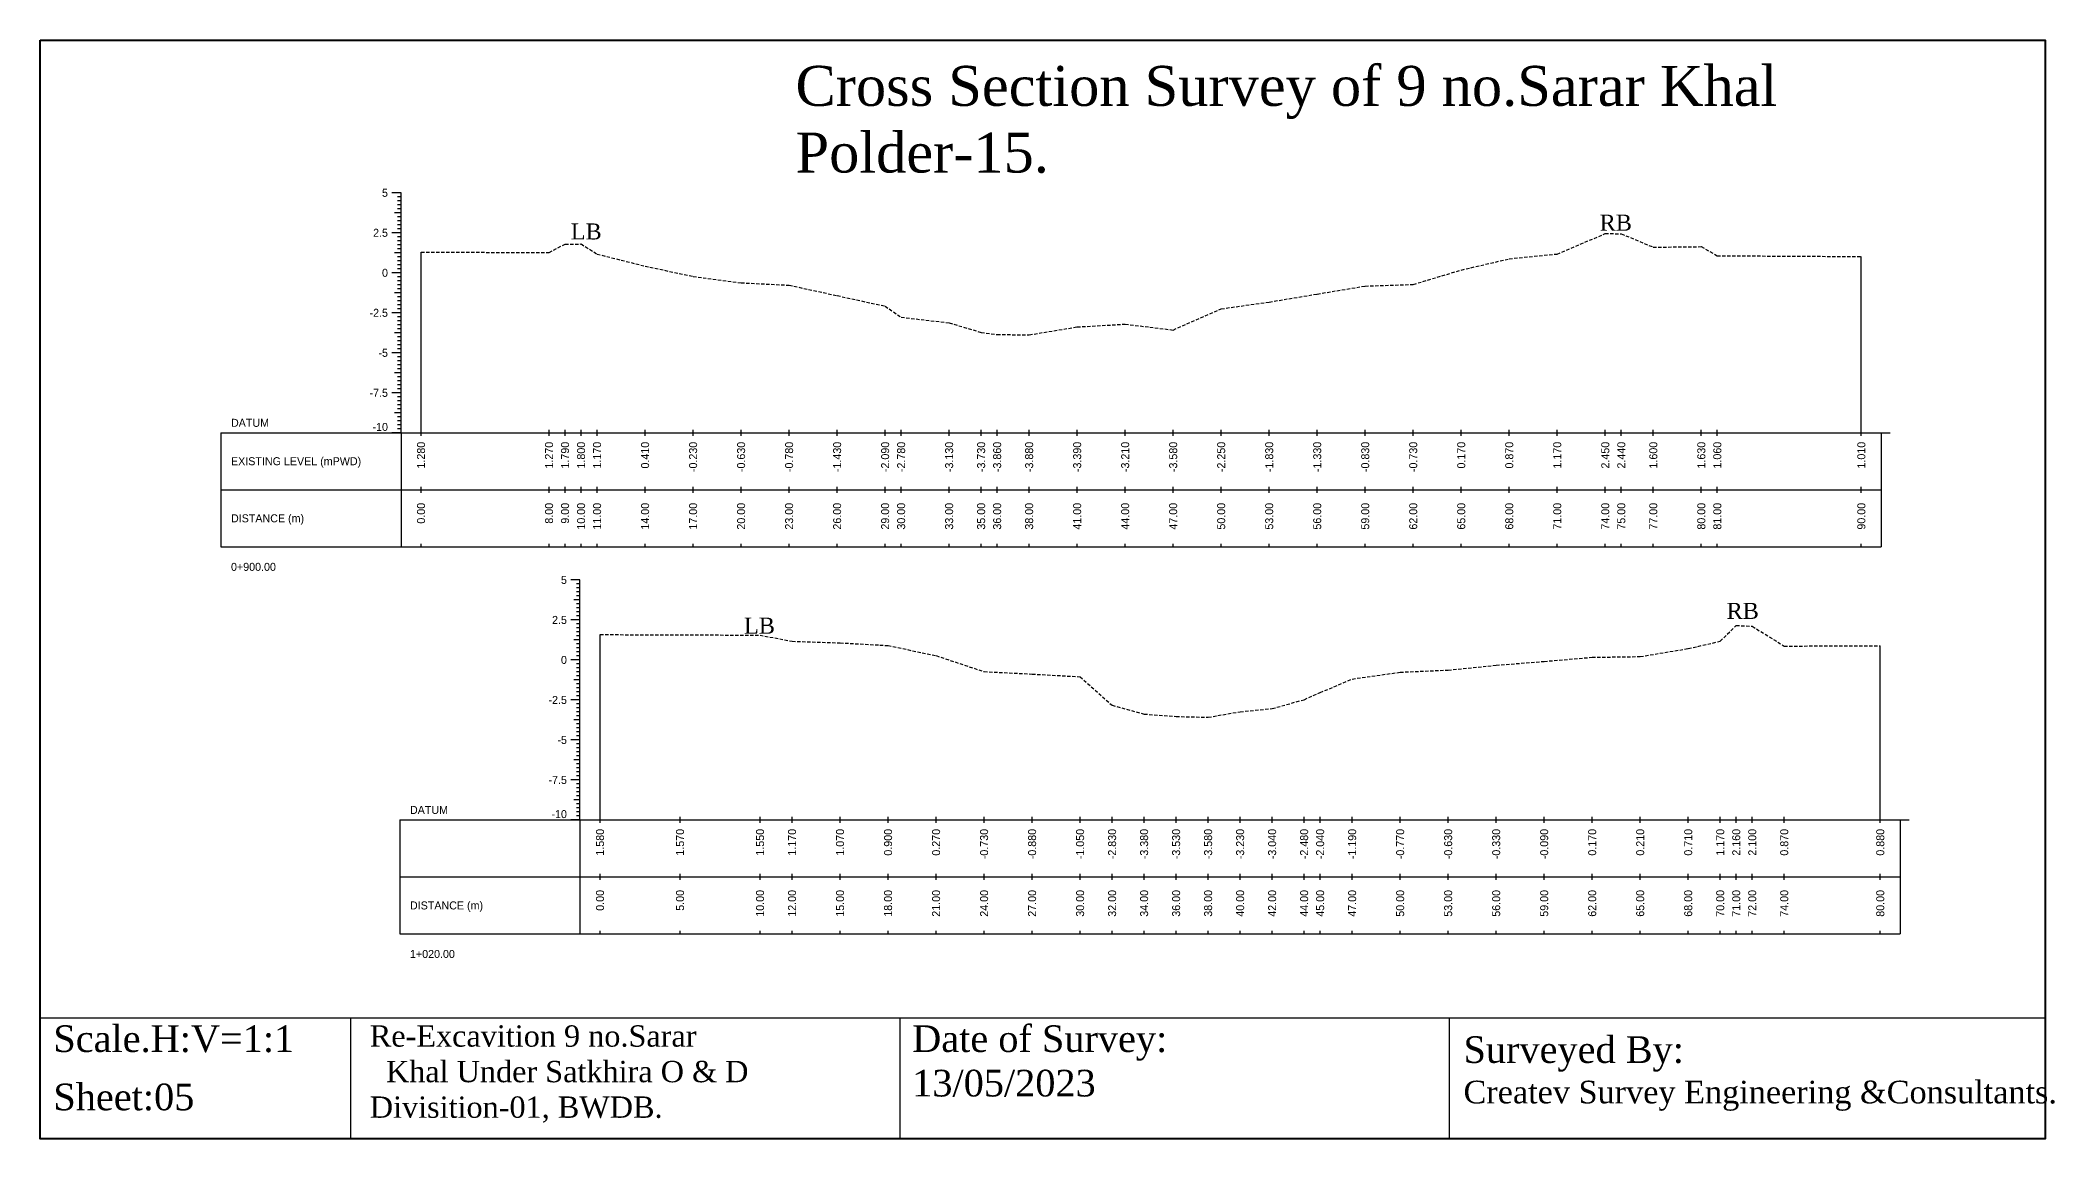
# Model space of a CAD drawing. Header units: inches. Extents: x 2527 to 3799, y -2520 to -1051.
# Drawn here: x 2527.3 to 2678.4, y -1680.9 to -1598.5 of the extents above; entities that cross this region are included whole.
import ezdxf
from ezdxf.enums import TextEntityAlignment as Align

# ---------------------------------------------------------------- set-up
doc = ezdxf.new("R2010")
doc.units = ezdxf.units.IN
doc.header["$MEASUREMENT"] = 0
doc.linetypes.add('HIDDEN', pattern=[0.375, 0.25, -0.125])
doc.layers.add('CS_Drawing', color=7, linetype='Continuous')
doc.layers.add('GL', color=3, linetype='HIDDEN')
doc.styles.add('romans', font='romans.shx')

msp = doc.modelspace()

# ---------------------------------------------------------------- linework, layer by layer
at = {"color": 4, "lineweight": 40}
msp.add_lwpolyline([(2527.34, -1598.53), (2677.68, -1598.53), (2677.68, -1680.9), (2527.34, -1680.9)], close=True, dxfattribs=at)
for points in [[(2677.68, -1598.53), (2677.68, -1680.9)], [(2527.34, -1671.83), (2677.68, -1671.83)], [(2527.34, -1671.83), (2527.34, -1680.9)], [(2550.59, -1671.83), (2550.59, -1680.9)], [(2591.79, -1671.83), (2591.79, -1680.9)], [(2632.99, -1671.83), (2632.99, -1680.9)]]:
    msp.add_lwpolyline(points)
at = {"layer": 'CS_Drawing'}
for p, q in [((2554.39, -1609.97), (2553.71, -1609.97)), ((2554.39, -1609.97), (2553.91, -1609.97)), ((2554.39, -1609.97), (2554.12, -1609.97)), ((2554.39, -1627.97), (2554.39, -1609.97)), ((2554.39, -1611.47), (2553.91, -1611.47)), ((2554.39, -1610.27), (2554.12, -1610.27)), ((2554.39, -1610.57), (2554.12, -1610.57)), ((2554.39, -1610.87), (2554.12, -1610.87)), ((2554.39, -1611.17), (2554.12, -1611.17)), ((2554.39, -1611.47), (2554.12, -1611.47)), ((2554.39, -1612.97), (2553.71, -1612.97)), ((2554.39, -1612.97), (2553.91, -1612.97)), ((2554.39, -1611.77), (2554.12, -1611.77)), ((2554.39, -1612.07), (2554.12, -1612.07)), ((2554.39, -1612.37), (2554.12, -1612.37)), ((2554.39, -1612.67), (2554.12, -1612.67)), ((2554.39, -1612.97), (2554.12, -1612.97)), ((2554.39, -1614.47), (2553.91, -1614.47)), ((2554.39, -1613.27), (2554.12, -1613.27)), ((2554.39, -1613.57), (2554.12, -1613.57)), ((2554.39, -1613.87), (2554.12, -1613.87)), ((2554.39, -1614.17), (2554.12, -1614.17)), ((2554.39, -1614.47), (2554.12, -1614.47)), ((2555.89, -1627.97), (2555.89, -1614.43)), ((2554.39, -1615.97), (2553.71, -1615.97)), ((2554.39, -1615.97), (2553.91, -1615.97)), ((2554.39, -1614.77), (2554.12, -1614.77)), ((2554.39, -1615.07), (2554.12, -1615.07)), ((2554.39, -1615.37), (2554.12, -1615.37)), ((2554.39, -1615.67), (2554.12, -1615.67)), ((2554.39, -1615.97), (2554.12, -1615.97)), ((2663.89, -1627.97), (2663.89, -1614.75)), ((2554.39, -1617.47), (2553.91, -1617.47)), ((2554.39, -1616.27), (2554.12, -1616.27)), ((2554.39, -1616.57), (2554.12, -1616.57)), ((2554.39, -1616.87), (2554.12, -1616.87)), ((2554.39, -1617.17), (2554.12, -1617.17)), ((2554.39, -1617.47), (2554.12, -1617.47)), ((2554.39, -1618.97), (2553.71, -1618.97)), ((2554.39, -1618.97), (2553.91, -1618.97)), ((2554.39, -1617.77), (2554.12, -1617.77)), ((2554.39, -1618.07), (2554.12, -1618.07)), ((2554.39, -1618.37), (2554.12, -1618.37)), ((2554.39, -1618.67), (2554.12, -1618.67)), ((2554.39, -1618.97), (2554.12, -1618.97)), ((2554.39, -1620.47), (2553.91, -1620.47)), ((2554.39, -1619.27), (2554.12, -1619.27)), ((2554.39, -1619.57), (2554.12, -1619.57)), ((2554.39, -1619.87), (2554.12, -1619.87)), ((2554.39, -1620.17), (2554.12, -1620.17)), ((2554.39, -1620.47), (2554.12, -1620.47)), ((2554.39, -1620.77), (2554.12, -1620.77)), ((2554.39, -1621.97), (2553.71, -1621.97)), ((2554.39, -1621.97), (2553.91, -1621.97)), ((2554.39, -1621.07), (2554.12, -1621.07)), ((2554.39, -1621.37), (2554.12, -1621.37)), ((2554.39, -1621.67), (2554.12, -1621.67)), ((2554.39, -1621.97), (2554.12, -1621.97)), ((2554.39, -1622.27), (2554.12, -1622.27)), ((2554.39, -1623.47), (2553.91, -1623.47)), ((2554.39, -1622.57), (2554.12, -1622.57)), ((2554.39, -1622.87), (2554.12, -1622.87)), ((2554.39, -1623.17), (2554.12, -1623.17)), ((2554.39, -1623.47), (2554.12, -1623.47)), ((2554.39, -1623.77), (2554.12, -1623.77)), ((2554.39, -1624.97), (2553.71, -1624.97)), ((2554.39, -1624.97), (2553.91, -1624.97)), ((2554.39, -1624.07), (2554.12, -1624.07)), ((2554.39, -1624.37), (2554.12, -1624.37)), ((2554.39, -1624.67), (2554.12, -1624.67)), ((2554.39, -1624.97), (2554.12, -1624.97)), ((2554.39, -1625.27), (2554.12, -1625.27)), ((2554.39, -1626.47), (2553.91, -1626.47)), ((2554.39, -1625.57), (2554.12, -1625.57)), ((2554.39, -1625.87), (2554.12, -1625.87)), ((2554.39, -1626.17), (2554.12, -1626.17)), ((2554.39, -1626.47), (2554.12, -1626.47)), ((2554.39, -1626.77), (2554.12, -1626.77)), ((2540.89, -1627.97), (2554.39, -1627.97)), ((2540.89, -1627.97), (2540.89, -1636.52)), ((2554.39, -1627.97), (2553.71, -1627.97)), ((2554.39, -1627.97), (2553.91, -1627.97)), ((2554.39, -1627.07), (2554.12, -1627.07)), ((2554.39, -1627.37), (2554.12, -1627.37)), ((2554.39, -1627.67), (2554.12, -1627.67)), ((2554.39, -1627.97), (2554.12, -1627.97)), ((2554.39, -1627.97), (2665.39, -1627.97)), ((2554.39, -1627.97), (2554.39, -1636.52)), ((2555.89, -1628.19), (2555.89, -1627.74)), ((2565.49, -1628.19), (2565.49, -1627.74)), ((2566.69, -1628.19), (2566.69, -1627.74)), ((2567.89, -1628.19), (2567.89, -1627.74)), ((2569.09, -1628.19), (2569.09, -1627.74)), ((2572.69, -1628.19), (2572.69, -1627.74)), ((2576.29, -1628.19), (2576.29, -1627.74)), ((2579.89, -1628.19), (2579.89, -1627.74)), ((2583.49, -1628.19), (2583.49, -1627.74)), ((2587.09, -1628.19), (2587.09, -1627.74)), ((2590.69, -1628.19), (2590.69, -1627.74)), ((2591.89, -1628.19), (2591.89, -1627.74)), ((2595.49, -1628.19), (2595.49, -1627.74)), ((2597.89, -1628.19), (2597.89, -1627.74)), ((2599.09, -1628.19), (2599.09, -1627.74)), ((2601.49, -1628.19), (2601.49, -1627.74)), ((2605.09, -1628.19), (2605.09, -1627.74)), ((2608.69, -1628.19), (2608.69, -1627.74)), ((2612.29, -1628.19), (2612.29, -1627.74)), ((2615.89, -1628.19), (2615.89, -1627.74)), ((2619.49, -1628.19), (2619.49, -1627.74)), ((2623.09, -1628.19), (2623.09, -1627.74)), ((2626.69, -1628.19), (2626.69, -1627.74)), ((2630.29, -1628.19), (2630.29, -1627.74)), ((2633.89, -1628.19), (2633.89, -1627.74)), ((2637.49, -1628.19), (2637.49, -1627.74)), ((2641.09, -1628.19), (2641.09, -1627.74)), ((2644.69, -1628.19), (2644.69, -1627.74)), ((2645.89, -1628.19), (2645.89, -1627.74)), ((2648.29, -1628.19), (2648.29, -1627.74)), ((2651.89, -1628.19), (2651.89, -1627.74)), ((2653.09, -1628.19), (2653.09, -1627.74)), ((2663.89, -1628.19), (2663.89, -1627.74)), ((2665.39, -1627.97), (2666.06, -1627.97)), ((2665.39, -1627.97), (2665.86, -1627.97)), ((2665.39, -1627.97), (2665.66, -1627.97)), ((2665.39, -1627.97), (2665.39, -1636.52)), ((2540.89, -1632.24), (2554.39, -1632.24)), ((2554.39, -1632.24), (2665.39, -1632.24)), ((2554.39, -1632.24), (2665.39, -1632.24)), ((2555.89, -1632.47), (2555.89, -1632.02)), ((2565.49, -1632.47), (2565.49, -1632.02)), ((2566.69, -1632.47), (2566.69, -1632.02)), ((2567.89, -1632.47), (2567.89, -1632.02)), ((2569.09, -1632.47), (2569.09, -1632.02)), ((2572.69, -1632.47), (2572.69, -1632.02)), ((2576.29, -1632.47), (2576.29, -1632.02)), ((2579.89, -1632.47), (2579.89, -1632.02)), ((2583.49, -1632.47), (2583.49, -1632.02)), ((2587.09, -1632.47), (2587.09, -1632.02)), ((2590.69, -1632.47), (2590.69, -1632.02)), ((2591.89, -1632.47), (2591.89, -1632.02)), ((2595.49, -1632.47), (2595.49, -1632.02)), ((2597.89, -1632.47), (2597.89, -1632.02)), ((2599.09, -1632.47), (2599.09, -1632.02)), ((2601.49, -1632.47), (2601.49, -1632.02)), ((2605.09, -1632.47), (2605.09, -1632.02)), ((2608.69, -1632.47), (2608.69, -1632.02)), ((2612.29, -1632.47), (2612.29, -1632.02)), ((2615.89, -1632.47), (2615.89, -1632.02)), ((2619.49, -1632.47), (2619.49, -1632.02)), ((2623.09, -1632.47), (2623.09, -1632.02)), ((2626.69, -1632.47), (2626.69, -1632.02)), ((2630.29, -1632.47), (2630.29, -1632.02)), ((2633.89, -1632.47), (2633.89, -1632.02)), ((2637.49, -1632.47), (2637.49, -1632.02)), ((2641.09, -1632.47), (2641.09, -1632.02)), ((2644.69, -1632.47), (2644.69, -1632.02)), ((2645.89, -1632.47), (2645.89, -1632.02)), ((2648.29, -1632.47), (2648.29, -1632.02)), ((2651.89, -1632.47), (2651.89, -1632.02)), ((2653.09, -1632.47), (2653.09, -1632.02)), ((2663.89, -1632.47), (2663.89, -1632.02)), ((2540.89, -1636.52), (2554.39, -1636.52)), ((2554.39, -1636.52), (2665.39, -1636.52)), ((2555.89, -1636.52), (2555.89, -1636.29)), ((2565.49, -1636.52), (2565.49, -1636.29)), ((2566.69, -1636.52), (2566.69, -1636.29)), ((2567.89, -1636.52), (2567.89, -1636.29)), ((2569.09, -1636.52), (2569.09, -1636.29)), ((2572.69, -1636.52), (2572.69, -1636.29)), ((2576.29, -1636.52), (2576.29, -1636.29)), ((2579.89, -1636.52), (2579.89, -1636.29)), ((2583.49, -1636.52), (2583.49, -1636.29)), ((2587.09, -1636.52), (2587.09, -1636.29)), ((2590.69, -1636.52), (2590.69, -1636.29)), ((2591.89, -1636.52), (2591.89, -1636.29)), ((2595.49, -1636.52), (2595.49, -1636.29)), ((2597.89, -1636.52), (2597.89, -1636.29)), ((2599.09, -1636.52), (2599.09, -1636.29)), ((2601.49, -1636.52), (2601.49, -1636.29)), ((2605.09, -1636.52), (2605.09, -1636.29)), ((2608.69, -1636.52), (2608.69, -1636.29)), ((2612.29, -1636.52), (2612.29, -1636.29)), ((2615.89, -1636.52), (2615.89, -1636.29)), ((2619.49, -1636.52), (2619.49, -1636.29)), ((2623.09, -1636.52), (2623.09, -1636.29)), ((2626.69, -1636.52), (2626.69, -1636.29)), ((2630.29, -1636.52), (2630.29, -1636.29)), ((2633.89, -1636.52), (2633.89, -1636.29)), ((2637.49, -1636.52), (2637.49, -1636.29)), ((2641.09, -1636.52), (2641.09, -1636.29)), ((2644.69, -1636.52), (2644.69, -1636.29)), ((2645.89, -1636.52), (2645.89, -1636.29)), ((2648.29, -1636.52), (2648.29, -1636.29)), ((2651.89, -1636.52), (2651.89, -1636.29)), ((2653.09, -1636.52), (2653.09, -1636.29)), ((2663.89, -1636.52), (2663.89, -1636.29)), ((2567.81, -1639), (2567.13, -1639)), ((2567.81, -1639), (2567.34, -1639)), ((2567.81, -1639), (2567.54, -1639)), ((2567.81, -1639.3), (2567.54, -1639.3)), ((2567.81, -1639.6), (2567.54, -1639.6)), ((2567.81, -1639.9), (2567.54, -1639.9)), ((2567.81, -1640.2), (2567.54, -1640.2)), ((2567.81, -1657), (2567.81, -1639)), ((2567.81, -1640.5), (2567.34, -1640.5)), ((2567.81, -1640.5), (2567.54, -1640.5)), ((2567.81, -1640.8), (2567.54, -1640.8)), ((2567.81, -1641.1), (2567.54, -1641.1)), ((2567.81, -1641.4), (2567.54, -1641.4)), ((2567.81, -1641.7), (2567.54, -1641.7)), ((2567.81, -1642), (2567.13, -1642)), ((2567.81, -1642), (2567.34, -1642)), ((2567.81, -1642), (2567.54, -1642)), ((2567.81, -1642.3), (2567.54, -1642.3)), ((2567.81, -1642.6), (2567.54, -1642.6)), ((2567.81, -1642.9), (2567.54, -1642.9)), ((2567.81, -1643.2), (2567.54, -1643.2)), ((2569.31, -1657), (2569.31, -1643.1)), ((2567.81, -1643.5), (2567.34, -1643.5)), ((2567.81, -1643.5), (2567.54, -1643.5)), ((2567.81, -1643.8), (2567.54, -1643.8)), ((2567.81, -1644.1), (2567.54, -1644.1)), ((2567.81, -1644.4), (2567.54, -1644.4)), ((2567.81, -1644.7), (2567.54, -1644.7)), ((2665.31, -1657), (2665.31, -1643.94)), ((2567.81, -1645), (2567.13, -1645)), ((2567.81, -1645), (2567.34, -1645)), ((2567.81, -1645), (2567.54, -1645)), ((2567.81, -1645.3), (2567.54, -1645.3)), ((2567.81, -1645.6), (2567.54, -1645.6)), ((2567.81, -1645.9), (2567.54, -1645.9)), ((2567.81, -1646.2), (2567.54, -1646.2)), ((2567.81, -1646.5), (2567.34, -1646.5)), ((2567.81, -1646.5), (2567.54, -1646.5)), ((2567.81, -1646.8), (2567.54, -1646.8)), ((2567.81, -1647.1), (2567.54, -1647.1)), ((2567.81, -1647.4), (2567.54, -1647.4)), ((2567.81, -1647.7), (2567.54, -1647.7)), ((2567.81, -1648), (2567.13, -1648)), ((2567.81, -1648), (2567.34, -1648)), ((2567.81, -1648), (2567.54, -1648)), ((2567.81, -1648.3), (2567.54, -1648.3)), ((2567.81, -1648.6), (2567.54, -1648.6)), ((2567.81, -1648.9), (2567.54, -1648.9)), ((2567.81, -1649.2), (2567.54, -1649.2)), ((2567.81, -1649.5), (2567.34, -1649.5)), ((2567.81, -1649.5), (2567.54, -1649.5)), ((2567.81, -1649.8), (2567.54, -1649.8)), ((2567.81, -1650.1), (2567.54, -1650.1)), ((2567.81, -1650.4), (2567.54, -1650.4)), ((2567.81, -1650.7), (2567.54, -1650.7)), ((2567.81, -1651), (2567.13, -1651)), ((2567.81, -1651), (2567.34, -1651)), ((2567.81, -1651), (2567.54, -1651)), ((2567.81, -1651.3), (2567.54, -1651.3)), ((2567.81, -1651.6), (2567.54, -1651.6)), ((2567.81, -1651.9), (2567.54, -1651.9)), ((2567.81, -1652.2), (2567.54, -1652.2)), ((2567.81, -1654), (2567.13, -1654)), ((2567.81, -1652.5), (2567.34, -1652.5)), ((2567.81, -1654), (2567.34, -1654)), ((2567.81, -1652.5), (2567.54, -1652.5)), ((2567.81, -1652.8), (2567.54, -1652.8)), ((2567.81, -1653.1), (2567.54, -1653.1)), ((2567.81, -1653.4), (2567.54, -1653.4)), ((2567.81, -1653.7), (2567.54, -1653.7)), ((2567.81, -1654), (2567.54, -1654)), ((2567.81, -1655.5), (2567.34, -1655.5)), ((2567.81, -1654.3), (2567.54, -1654.3)), ((2567.81, -1654.6), (2567.54, -1654.6)), ((2567.81, -1654.9), (2567.54, -1654.9)), ((2567.81, -1655.2), (2567.54, -1655.2)), ((2567.81, -1655.5), (2567.54, -1655.5)), ((2554.31, -1657), (2567.81, -1657)), ((2554.31, -1657), (2554.31, -1665.55)), ((2567.81, -1657), (2567.13, -1657)), ((2567.81, -1657), (2567.34, -1657)), ((2567.81, -1655.8), (2567.54, -1655.8)), ((2567.81, -1656.1), (2567.54, -1656.1)), ((2567.81, -1656.4), (2567.54, -1656.4)), ((2567.81, -1656.7), (2567.54, -1656.7)), ((2567.81, -1657), (2567.54, -1657)), ((2567.81, -1657), (2666.81, -1657)), ((2567.81, -1657), (2567.81, -1665.55)), ((2569.31, -1657.22), (2569.31, -1656.77)), ((2575.31, -1657.22), (2575.31, -1656.77)), ((2581.31, -1657.22), (2581.31, -1656.77)), ((2583.71, -1657.22), (2583.71, -1656.77)), ((2587.31, -1657.22), (2587.31, -1656.77)), ((2590.91, -1657.22), (2590.91, -1656.77)), ((2594.51, -1657.22), (2594.51, -1656.77)), ((2598.11, -1657.22), (2598.11, -1656.77)), ((2601.71, -1657.22), (2601.71, -1656.77)), ((2605.31, -1657.22), (2605.31, -1656.77)), ((2607.71, -1657.22), (2607.71, -1656.77)), ((2610.11, -1657.22), (2610.11, -1656.77)), ((2612.51, -1657.22), (2612.51, -1656.77)), ((2614.91, -1657.22), (2614.91, -1656.77)), ((2617.31, -1657.22), (2617.31, -1656.77)), ((2619.71, -1657.22), (2619.71, -1656.77)), ((2622.11, -1657.22), (2622.11, -1656.77)), ((2623.31, -1657.22), (2623.31, -1656.77)), ((2625.71, -1657.22), (2625.71, -1656.77)), ((2629.31, -1657.22), (2629.31, -1656.77)), ((2632.91, -1657.22), (2632.91, -1656.77)), ((2636.51, -1657.22), (2636.51, -1656.77)), ((2640.11, -1657.22), (2640.11, -1656.77)), ((2643.71, -1657.22), (2643.71, -1656.77)), ((2647.31, -1657.22), (2647.31, -1656.77)), ((2650.91, -1657.22), (2650.91, -1656.77)), ((2653.31, -1657.22), (2653.31, -1656.77)), ((2654.51, -1657.22), (2654.51, -1656.77)), ((2655.71, -1657.22), (2655.71, -1656.77)), ((2658.11, -1657.22), (2658.11, -1656.77)), ((2665.31, -1657.22), (2665.31, -1656.77)), ((2666.81, -1657), (2667.48, -1657)), ((2666.81, -1657), (2667.28, -1657)), ((2666.81, -1657), (2667.08, -1657)), ((2666.81, -1657), (2666.81, -1665.55)), ((2554.31, -1661.27), (2567.81, -1661.27)), ((2567.81, -1661.27), (2666.81, -1661.27)), ((2567.81, -1661.27), (2666.81, -1661.27)), ((2569.31, -1661.5), (2569.31, -1661.05)), ((2575.31, -1661.5), (2575.31, -1661.05)), ((2581.31, -1661.5), (2581.31, -1661.05)), ((2583.71, -1661.5), (2583.71, -1661.05)), ((2587.31, -1661.5), (2587.31, -1661.05)), ((2590.91, -1661.5), (2590.91, -1661.05)), ((2594.51, -1661.5), (2594.51, -1661.05)), ((2598.11, -1661.5), (2598.11, -1661.05)), ((2601.71, -1661.5), (2601.71, -1661.05)), ((2605.31, -1661.5), (2605.31, -1661.05)), ((2607.71, -1661.5), (2607.71, -1661.05)), ((2610.11, -1661.5), (2610.11, -1661.05)), ((2612.51, -1661.5), (2612.51, -1661.05)), ((2614.91, -1661.5), (2614.91, -1661.05)), ((2617.31, -1661.5), (2617.31, -1661.05)), ((2619.71, -1661.5), (2619.71, -1661.05)), ((2622.11, -1661.5), (2622.11, -1661.05)), ((2623.31, -1661.5), (2623.31, -1661.05)), ((2625.71, -1661.5), (2625.71, -1661.05)), ((2629.31, -1661.5), (2629.31, -1661.05)), ((2632.91, -1661.5), (2632.91, -1661.05)), ((2636.51, -1661.5), (2636.51, -1661.05)), ((2640.11, -1661.5), (2640.11, -1661.05)), ((2643.71, -1661.5), (2643.71, -1661.05)), ((2647.31, -1661.5), (2647.31, -1661.05)), ((2650.91, -1661.5), (2650.91, -1661.05)), ((2653.31, -1661.5), (2653.31, -1661.05)), ((2654.51, -1661.5), (2654.51, -1661.05)), ((2655.71, -1661.5), (2655.71, -1661.05)), ((2658.11, -1661.5), (2658.11, -1661.05)), ((2665.31, -1661.5), (2665.31, -1661.05)), ((2554.31, -1665.55), (2567.81, -1665.55)), ((2567.81, -1665.55), (2666.81, -1665.55)), ((2569.31, -1665.55), (2569.31, -1665.32)), ((2575.31, -1665.55), (2575.31, -1665.32)), ((2581.31, -1665.55), (2581.31, -1665.32)), ((2583.71, -1665.55), (2583.71, -1665.32)), ((2587.31, -1665.55), (2587.31, -1665.32)), ((2590.91, -1665.55), (2590.91, -1665.32)), ((2594.51, -1665.55), (2594.51, -1665.32)), ((2598.11, -1665.55), (2598.11, -1665.32)), ((2601.71, -1665.55), (2601.71, -1665.32)), ((2605.31, -1665.55), (2605.31, -1665.32)), ((2607.71, -1665.55), (2607.71, -1665.32)), ((2610.11, -1665.55), (2610.11, -1665.32)), ((2612.51, -1665.55), (2612.51, -1665.32)), ((2614.91, -1665.55), (2614.91, -1665.32)), ((2617.31, -1665.55), (2617.31, -1665.32)), ((2619.71, -1665.55), (2619.71, -1665.32)), ((2622.11, -1665.55), (2622.11, -1665.32)), ((2623.31, -1665.55), (2623.31, -1665.32)), ((2625.71, -1665.55), (2625.71, -1665.32)), ((2629.31, -1665.55), (2629.31, -1665.32)), ((2632.91, -1665.55), (2632.91, -1665.32)), ((2636.51, -1665.55), (2636.51, -1665.32)), ((2640.11, -1665.55), (2640.11, -1665.32)), ((2643.71, -1665.55), (2643.71, -1665.32)), ((2647.31, -1665.55), (2647.31, -1665.32)), ((2650.91, -1665.55), (2650.91, -1665.32)), ((2653.31, -1665.55), (2653.31, -1665.32)), ((2654.51, -1665.55), (2654.51, -1665.32)), ((2655.71, -1665.55), (2655.71, -1665.32)), ((2658.11, -1665.55), (2658.11, -1665.32)), ((2665.31, -1665.55), (2665.31, -1665.32))]:
    msp.add_line(p, q, dxfattribs=at)
at = {"layer": 'GL'}
for points in [[(2555.89, -1614.43), (2565.49, -1614.44), (2566.69, -1613.82), (2567.89, -1613.81), (2569.09, -1614.56), (2572.69, -1615.47), (2576.29, -1616.24), (2579.89, -1616.72), (2583.49, -1616.9), (2587.09, -1617.68), (2590.69, -1618.47), (2591.89, -1619.3), (2595.49, -1619.72), (2597.89, -1620.44), (2599.09, -1620.6), (2601.49, -1620.62), (2605.09, -1620.03), (2608.69, -1619.82), (2612.29, -1620.26), (2615.89, -1618.67), (2619.49, -1618.16), (2623.09, -1617.56), (2626.69, -1616.96), (2630.29, -1616.84), (2633.89, -1615.76), (2637.49, -1614.92), (2641.09, -1614.56), (2644.69, -1613.03), (2645.89, -1613.04), (2648.29, -1614.05), (2651.89, -1614.01), (2653.09, -1614.69), (2663.89, -1614.75)], [(2569.31, -1643.1), (2575.31, -1643.12), (2581.31, -1643.14), (2583.71, -1643.6), (2587.31, -1643.72), (2590.91, -1643.92), (2594.51, -1644.68), (2598.11, -1645.88), (2601.71, -1646.06), (2605.31, -1646.26), (2607.71, -1648.4), (2610.11, -1649.06), (2612.51, -1649.24), (2614.91, -1649.3), (2617.31, -1648.88), (2619.71, -1648.65), (2622.11, -1647.98), (2623.31, -1647.45), (2625.71, -1646.43), (2629.31, -1645.92), (2632.91, -1645.76), (2636.51, -1645.4), (2640.11, -1645.11), (2643.71, -1644.8), (2647.31, -1644.75), (2650.91, -1644.15), (2653.31, -1643.6), (2654.51, -1642.41), (2655.71, -1642.48), (2658.11, -1643.96), (2665.31, -1643.94)]]:
    msp.add_lwpolyline(points, dxfattribs=at)

# ---------------------------------------------------------------- texts
at = {"attachment_point": 1, "style": 'romans'}
for s, insert, char_height, width in [('{\\fTimes New Roman|b0|i0|c0|p18;Cross Section Survey of 9 no.Sarar Khal Polder-15.}', (2583.97, -1600.45), 3, 75.7359), ('{\\fTimes New Roman|b0|i0|c0|p18;RB}', (2644.27, -1611.61), 1.2, 105.3266), ('{\\fTimes New Roman|b0|i0|c0|p18;LB}', (2567.12, -1612.27), 1.2, 105.3266), ('{\\fTimes New Roman|b0|i0|c0|p18;LB}', (2580.11, -1641.83), 1.2, 105.3266), ('{\\fTimes New Roman|b0|i0|c0|p18;RB}', (2653.79, -1640.72), 1.2, 105.3266), ('{\\fTimes New Roman|b0|i0|c0|p18;Scale.H:V=1:1}', (2528.32, -1672.4), 2, 22.2708), ('{\\fTimes New Roman|b0|i0|c0|p18;Re-Excavition 9 no.Sarar\\P  Khal Under Satkhira O & D    Divisition-01, BWDB.}', (2552.05, -1672.4), 1.6, 38.8405), ('{\\fTimes New Roman|b0|i0|c0|p18;Date of Survey: 13/05/2023}', (2592.72, -1672.4), 2, 22.2708), ('{\\fTimes New Roman|b0|i0|c0|p18;Surveyed By:                                     \\H0.85x;Createv Survey Engineering &Consultants.}', (2634.06, -1673.22), 2, 45.2193), ('{\\fTimes New Roman|b0|i0|c0|p18;Sheet:05}', (2528.32, -1676.77), 2, 38.8405)]:
    msp.add_mtext(s, dxfattribs=dict(at, insert=insert, char_height=char_height, width=width))
at = {"layer": 'CS_Drawing'}
for s, p in [('5', (2553.41, -1609.97)), ('2.5', (2553.41, -1612.97)), ('0', (2553.41, -1615.97)), ('-2.5', (2553.41, -1618.97)), ('-5', (2553.41, -1621.97)), ('-7.5', (2553.41, -1624.97)), ('5', (2566.83, -1639)), ('2.5', (2566.83, -1642)), ('0', (2566.83, -1645)), ('-2.5', (2566.83, -1648)), ('-5', (2566.83, -1651)), ('-7.5', (2566.83, -1654))]:
    msp.add_text(s, height=0.6, dxfattribs=at).set_placement(p, align=Align.MIDDLE_RIGHT)
for s, p in [('DATUM', (2541.64, -1627.22)), ('EXISTING LEVEL (mPWD)', (2541.64, -1630.1)), ('DISTANCE (m)', (2541.64, -1634.38)), ('0+900.00', (2541.64, -1638.02)), ('DATUM', (2555.06, -1656.25)), ('DISTANCE (m)', (2555.06, -1663.41)), ('1+020.00', (2555.06, -1667.05))]:
    msp.add_text(s, height=0.6, dxfattribs=at).set_placement(p, align=Align.MIDDLE_LEFT)
for p in [(2553.41, -1627.83), (2566.83, -1656.86)]:
    msp.add_text('-10', height=0.6, dxfattribs=at).set_placement(p, align=Align.RIGHT)
for s, p in [('1.280', (2555.89, -1628.64)), ('1.270', (2565.49, -1628.64)), ('1.790', (2566.69, -1628.64)), ('1.800', (2567.89, -1628.64)), ('1.170', (2569.09, -1628.64)), ('0.410', (2572.69, -1628.64)), ('-0.230', (2576.29, -1628.64)), ('-0.630', (2579.89, -1628.64)), ('-0.780', (2583.49, -1628.64)), ('-1.430', (2587.09, -1628.64)), ('-2.090', (2590.69, -1628.64)), ('-2.780', (2591.89, -1628.64)), ('-3.130', (2595.49, -1628.64)), ('-3.730', (2597.89, -1628.64)), ('-3.860', (2599.09, -1628.64)), ('-3.880', (2601.49, -1628.64)), ('-3.390', (2605.09, -1628.64)), ('-3.210', (2608.69, -1628.64)), ('-3.580', (2612.29, -1628.64)), ('-2.250', (2615.89, -1628.64)), ('-1.830', (2619.49, -1628.64)), ('-1.330', (2623.09, -1628.64)), ('-0.830', (2626.69, -1628.64)), ('-0.730', (2630.29, -1628.64)), ('0.170', (2633.89, -1628.64)), ('0.870', (2637.49, -1628.64)), ('1.170', (2641.09, -1628.64)), ('2.450', (2644.69, -1628.64)), ('2.440', (2645.89, -1628.64)), ('1.600', (2648.29, -1628.64)), ('1.630', (2651.89, -1628.64)), ('1.060', (2653.09, -1628.64)), ('1.010', (2663.89, -1628.64)), ('0.00', (2555.89, -1633.22)), ('8.00', (2565.49, -1633.22)), ('9.00', (2566.69, -1633.22)), ('10.00', (2567.89, -1633.22)), ('11.00', (2569.09, -1633.22)), ('14.00', (2572.69, -1633.22)), ('17.00', (2576.29, -1633.22)), ('20.00', (2579.89, -1633.22)), ('23.00', (2583.49, -1633.22)), ('26.00', (2587.09, -1633.22)), ('29.00', (2590.69, -1633.22)), ('30.00', (2591.89, -1633.22)), ('33.00', (2595.49, -1633.22)), ('35.00', (2597.89, -1633.22)), ('36.00', (2599.09, -1633.22)), ('38.00', (2601.49, -1633.22)), ('41.00', (2605.09, -1633.22)), ('44.00', (2608.69, -1633.22)), ('47.00', (2612.29, -1633.22)), ('50.00', (2615.89, -1633.22)), ('53.00', (2619.49, -1633.22)), ('56.00', (2623.09, -1633.22)), ('59.00', (2626.69, -1633.22)), ('62.00', (2630.29, -1633.22)), ('65.00', (2633.89, -1633.22)), ('68.00', (2637.49, -1633.22)), ('71.00', (2641.09, -1633.22)), ('74.00', (2644.69, -1633.22)), ('75.00', (2645.89, -1633.22)), ('77.00', (2648.29, -1633.22)), ('80.00', (2651.89, -1633.22)), ('81.00', (2653.09, -1633.22)), ('90.00', (2663.89, -1633.22)), ('1.580', (2569.31, -1657.67)), ('1.570', (2575.31, -1657.67)), ('1.550', (2581.31, -1657.67)), ('1.170', (2583.71, -1657.67)), ('1.070', (2587.31, -1657.67)), ('0.900', (2590.91, -1657.67)), ('0.270', (2594.51, -1657.67)), ('-0.730', (2598.11, -1657.67)), ('-0.880', (2601.71, -1657.67)), ('-1.050', (2605.31, -1657.67)), ('-2.830', (2607.71, -1657.67)), ('-3.380', (2610.11, -1657.67)), ('-3.530', (2612.51, -1657.67)), ('-3.580', (2614.91, -1657.67)), ('-3.230', (2617.31, -1657.67)), ('-3.040', (2619.71, -1657.67)), ('-2.480', (2622.11, -1657.67)), ('-2.040', (2623.31, -1657.67)), ('-1.190', (2625.71, -1657.67)), ('-0.770', (2629.31, -1657.67)), ('-0.630', (2632.91, -1657.67)), ('-0.330', (2636.51, -1657.67)), ('-0.090', (2640.11, -1657.67)), ('0.170', (2643.71, -1657.67)), ('0.210', (2647.31, -1657.67)), ('0.710', (2650.91, -1657.67)), ('1.170', (2653.31, -1657.67)), ('2.160', (2654.51, -1657.67)), ('2.100', (2655.71, -1657.67)), ('0.870', (2658.11, -1657.67)), ('0.880', (2665.31, -1657.67)), ('0.00', (2569.31, -1662.25)), ('5.00', (2575.31, -1662.25)), ('10.00', (2581.31, -1662.25)), ('12.00', (2583.71, -1662.25)), ('15.00', (2587.31, -1662.25)), ('18.00', (2590.91, -1662.25)), ('21.00', (2594.51, -1662.25)), ('24.00', (2598.11, -1662.25)), ('27.00', (2601.71, -1662.25)), ('30.00', (2605.31, -1662.25)), ('32.00', (2607.71, -1662.25)), ('34.00', (2610.11, -1662.25)), ('36.00', (2612.51, -1662.25)), ('38.00', (2614.91, -1662.25)), ('40.00', (2617.31, -1662.25)), ('42.00', (2619.71, -1662.25)), ('44.00', (2622.11, -1662.25)), ('45.00', (2623.31, -1662.25)), ('47.00', (2625.71, -1662.25)), ('50.00', (2629.31, -1662.25)), ('53.00', (2632.91, -1662.25)), ('56.00', (2636.51, -1662.25)), ('59.00', (2640.11, -1662.25)), ('62.00', (2643.71, -1662.25)), ('65.00', (2647.31, -1662.25)), ('68.00', (2650.91, -1662.25)), ('70.00', (2653.31, -1662.25)), ('71.00', (2654.51, -1662.25)), ('72.00', (2655.71, -1662.25)), ('74.00', (2658.11, -1662.25)), ('80.00', (2665.31, -1662.25))]:
    msp.add_text(s, height=0.6, rotation=90, dxfattribs=at).set_placement(p, align=Align.MIDDLE_RIGHT)

doc.saveas('drawing.dxf')
